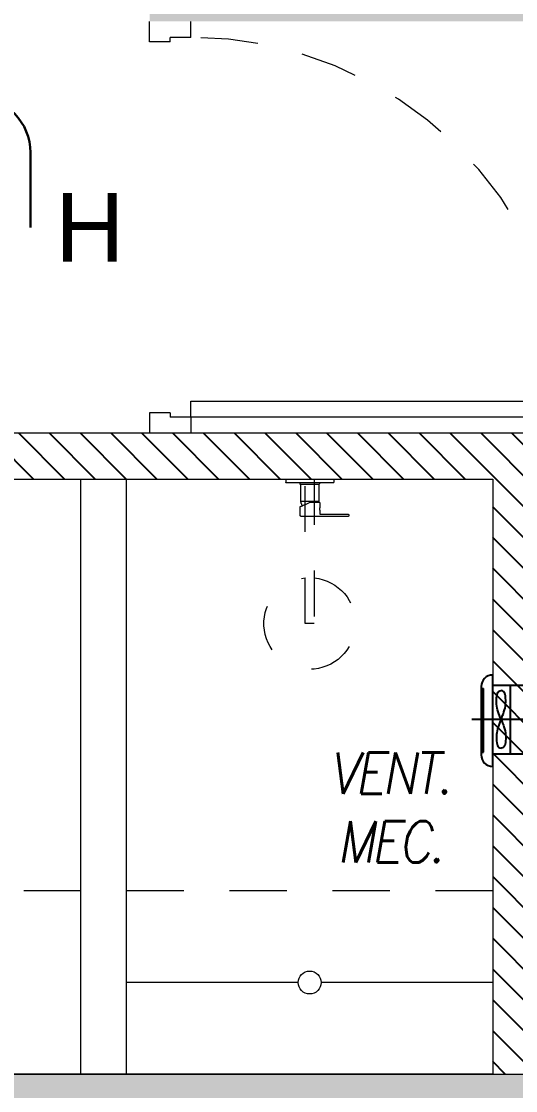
# Model space of a CAD drawing. Header units: millimetres. Extents: x -3 to 53, y -110 to 39.
# Drawn here: x 18.17 to 19.25, y 4.839 to 7.175 of the extents above; entities that cross this region are included whole.
import ezdxf
from ezdxf.enums import TextEntityAlignment as Align

# ---------------------------------------------------------------- set-up
doc = ezdxf.new("R2010")
doc.units = ezdxf.units.MM
doc.set_wipeout_variables(frame=1)
doc.linetypes.add('HIDDEN2', pattern=[0.1875, 0.125, -0.0625])
for name, color, linetype in [('A-EST HATCH', 8, 'Continuous'), ('A-EST PLACAS', 8, 'Continuous'), ('A-LINEAS', 8, 'Continuous'), ('A-MURO BAJO', 8, 'Continuous'), ('A-PROYECCIONES', 8, 'HIDDEN2'), ('A-SANITARIOS', 8, 'Continuous'), ('A-TEXTO-INDICACIONES', 8, 'Continuous'), ('DLP_MOBILIARIO', 8, 'Continuous'), ('L-06_EQ-FIN-CONT', 8, 'Continuous'), ('L3 Equipos y Ductos', 8, 'Continuous'), ('L4 Linea mediana', 8, 'Continuous'), ('L6 Linea fina', 8, 'Continuous')]:
    doc.layers.add(name, color=color, linetype=linetype)
for name, color, linetype, lineweight in [('A-MUROS', 8, 'Continuous', 30), ('MQ.CANALI DYA', 3, 'LINEAPERPEN', 30), ('MQ.DETECTOR HUMO', 5, 'Continuous', 30)]:
    doc.layers.add(name, color=color, linetype=linetype, lineweight=lineweight)
doc.styles.add('ROMANS', font='ROMANS.shx', dxfattribs={"oblique": 10})
doc.styles.get("Standard").update_dxf_attribs({"font": 'arial.ttf'})
doc.linetypes.add('LINEAPERPEN', pattern='A,0.75,-0.2,["I",Standard,S=0.12,R=0.09,X=0,Y=-0.06],-0.25', length=1.2)

# ---------------------------------------------------------------- blocks, each defined once
blk = doc.blocks.new('EST-P2')
at = {"layer": 'A-EST HATCH', "lineweight": 0}
h = blk.add_hatch(color=8, dxfattribs=at)
h.dxf.hatch_style = 1
h.paths.add_polyline_path([(-39.55, -10.99), (-39.55, -4.925), (-38.05, -4.925), (-38.05, -5.675), (-37.9, -5.675), (-37.9, -4.725), (-39.7, -4.725), (-39.7, -5.6), (-41.2, -5.6), (-41.2, -5.1), (-41.35, -5.1), (-41.35, -5.8), (-39.7, -5.8), (-39.7, -10.99)])
h.paths.add_polyline_path([(-18.45, -0.925), (-20.05, -0.925), (-20.05, 2.175), (-18.85, 2.175), (-18.85, 2.325), (-20.2, 2.325), (-20.2, -1.075), (-18.45, -1.075)])
h.paths.add_polyline_path([(-17.65, 2.325), (-17.5, 2.325), (-17.5, -1.075), (-17.65, -1.075)])
h.paths.add_polyline_path([(-12.15, 2.8), (-11.85, 2.8), (-11.85, 2.65), (-12, 2.65), (-12, -0.425), (-12.15, -0.425)])
h.paths.add_polyline_path([(-15.1, 2.175), (-15.1, -0.925), (-16.7, -0.925), (-16.7, -1.075), (-14.95, -1.075), (-14.95, 2.325), (-16.3, 2.325), (-16.3, 2.175)])
h.paths.add_polyline_path([(-5.85, 2.65), (-5.25, 2.65), (-5.25, 2.8), (-6, 2.8), (-6, -0.6), (-4.85, -0.6), (-4.85, -0.45), (-5.85, -0.45)])
h.paths.add_polyline_path([(-4.05, 2.8), (-4.05, -0.6), (-3.9, -0.6), (-3.9, 2.8)])
h.paths.add_polyline_path([(-3.1, -0.45), (-1.5, -0.45), (-1.5, 2.65), (-2.7, 2.65), (-2.7, 2.8), (-1.35, 2.8), (-1.35, -0.6), (-3.1, -0.6)])
h.paths.add_polyline_path([(-5.85, -10.9), (-5.25, -10.9), (-5.25, -11.05), (-6, -11.05), (-6, -7.65), (-4.85, -7.65), (-4.85, -7.8), (-5.85, -7.8)])
h.paths.add_polyline_path([(-4.05, -11.05), (-4.05, -7.65), (-3.9, -7.65), (-3.9, -11.05)])
h.paths.add_polyline_path([(-3.1, -7.8), (-1.5, -7.8), (-1.5, -10.9), (-2.7, -10.9), (-2.7, -11.05), (-1.35, -11.05), (-1.35, -7.65), (-3.1, -7.65)])
h.paths.add_polyline_path([(-8.7, -7.55), (-8.85, -7.55), (-8.85, -10.9), (-9, -10.9), (-9, -11.05), (-8.7, -11.05)])
h.paths.add_polyline_path([(-18.45, -7.325), (-20.05, -7.325), (-20.05, -10.425), (-18.85, -10.425), (-18.85, -10.575), (-20.2, -10.575), (-20.2, -7.175), (-18.45, -7.175)])
h.paths.add_polyline_path([(-17.65, -10.575), (-17.5, -10.575), (-17.5, -7.175), (-17.65, -7.175)])
h.paths.add_polyline_path([(-12.15, -11.05), (-11.85, -11.05), (-11.85, -10.9), (-12, -10.9), (-12, -7.825), (-12.15, -7.825)])
h.paths.add_polyline_path([(-15.1, -10.425), (-15.1, -7.325), (-16.7, -7.325), (-16.7, -7.175), (-14.95, -7.175), (-14.95, -10.575), (-16.3, -10.575), (-16.3, -10.425)])
h.paths.add_polyline_path([(-31.6, -0.925), (-30, -0.925), (-30, 2.175), (-31.2, 2.175), (-31.2, 2.325), (-29.85, 2.325), (-29.85, -1.075), (-31.6, -1.075)])
h.paths.add_polyline_path([(-32.4, 2.325), (-32.55, 2.325), (-32.55, -1.075), (-32.4, -1.075)])
h.paths.add_polyline_path([(-38.2, 2.8), (-38.2, 2.65), (-38.05, 2.65), (-38.05, -0.425), (-37.9, -0.425), (-37.9, 2.8)])
h.paths.add_polyline_path([(-34.95, 2.175), (-34.95, -0.925), (-33.35, -0.925), (-33.35, -1.075), (-35.1, -1.075), (-35.1, 2.325), (-33.75, 2.325), (-33.75, 2.175)])
h.paths.add_polyline_path([(-39.7, -2.45), (-41.35, -2.45), (-41.35, -3.15), (-41.2, -3.15), (-41.2, -2.65), (-39.7, -2.65), (-39.7, -3.525), (-37.9, -3.525), (-37.9, -2.575), (-38.05, -2.575), (-38.05, -3.325), (-39.55, -3.325), (-39.55, 2.74), (-39.7, 2.74)])
h.paths.add_polyline_path([(-44.2, 2.65), (-44.8, 2.65), (-44.8, 2.8), (-44.05, 2.8), (-44.05, -0.6), (-45.2, -0.6), (-45.2, -0.45), (-44.2, -0.45)])
h.paths.add_polyline_path([(-46, 2.8), (-46, -0.6), (-46.15, -0.6), (-46.15, 2.8)])
h.paths.add_polyline_path([(-46.95, -0.45), (-48.55, -0.45), (-48.55, 2.65), (-47.35, 2.65), (-47.35, 2.8), (-48.7, 2.8), (-48.7, -0.6), (-46.95, -0.6)])
h.paths.add_polyline_path([(-46, -11.05), (-46, -7.65), (-46.15, -7.65), (-46.15, -11.05)])
h.paths.add_polyline_path([(-46.95, -7.8), (-48.55, -7.8), (-48.55, -10.9), (-47.35, -10.9), (-47.35, -11.05), (-48.7, -11.05), (-48.7, -7.65), (-46.95, -7.65)])
h.paths.add_polyline_path([(-41.35, -7.55), (-41.2, -7.55), (-41.2, -10.9), (-41.05, -10.9), (-41.05, -11.05), (-41.35, -11.05)])
h.paths.add_polyline_path([(-31.6, -7.325), (-30, -7.325), (-30, -10.425), (-31.2, -10.425), (-31.2, -10.575), (-29.85, -10.575), (-29.85, -7.175), (-31.6, -7.175)])
h.paths.add_polyline_path([(-32.4, -10.575), (-32.55, -10.575), (-32.55, -7.175), (-32.4, -7.175)])
h.paths.add_polyline_path([(-37.9, -11.05), (-38.2, -11.05), (-38.2, -10.9), (-38.05, -10.9), (-38.05, -7.825), (-37.9, -7.825)])
h.paths.add_polyline_path([(-34.95, -10.425), (-34.95, -7.325), (-33.35, -7.325), (-33.35, -7.175), (-35.1, -7.175), (-35.1, -10.575), (-33.75, -10.575), (-33.75, -10.425)])
h.paths.add_polyline_path([(-10.35, -4.725), (-12.15, -4.725), (-12.15, -5.675), (-12, -5.675), (-12, -4.925), (-10.5, -4.925), (-10.5, -10.99), (-10.35, -10.99), (-10.35, -5.8), (-8.7, -5.8), (-8.7, -5.1), (-8.85, -5.1), (-8.85, -5.6), (-10.35, -5.6)])
h.paths.add_polyline_path([(-44.05, -11.05), (-44.05, -7.65), (-45.2, -7.65), (-45.2, -7.8), (-44.2, -7.8), (-44.2, -10.9), (-44.8, -10.9), (-44.8, -11.05)])
h.paths.add_polyline_path([(-46.9532, -2.7), (-47.1, -2.7), (-47.1, -1.5), (-44.95, -1.5), (-44.95, -1.65), (-45.4, -1.65), (-45.4, -3.25), (-45.6, -3.25), (-45.6, -1.65), (-46.95, -1.65), (-46.95, -2.7)], flags=17)
h.paths.add_polyline_path([(-46.9532, -5.55), (-47.1, -5.55), (-47.1, -6.75), (-44.95, -6.75), (-44.95, -6.6), (-45.4, -6.6), (-45.4, -5), (-45.6, -5), (-45.6, -6.6), (-46.95, -6.6), (-46.95, -5.55)], flags=17)
h.paths.add_polyline_path([(-41.1999, -4.05), (-44.05, -4.05), (-44.05, -1.5), (-44.2, -1.5), (-44.2, -4.05), (-46.95, -4.05), (-46.95, -3.45), (-47.1, -3.45), (-47.1, -4.05), (-49.85, -4.05), (-49.85, 0), (-50.05, 0), (-50.05, -8.25), (-49.85, -8.25), (-49.85, -4.2), (-47.1, -4.2), (-47.1, -4.8), (-46.95, -4.8), (-46.95, -4.2), (-44.2, -4.2), (-44.2, -6.75), (-44.05, -6.75), (-44.05, -4.2), (-41.1999, -4.2)])
h.paths.add_polyline_path([(-41.35, 2.8), (-41.35, -0.7), (-41.2, -0.7), (-41.2, 2.65), (-41.05, 2.65), (-41.05, 2.8)])
h.paths.add_polyline_path([(-10.35, 2.74), (-10.35, -2.45), (-8.7, -2.45), (-8.7, -3.15), (-8.85, -3.15), (-8.85, -2.65), (-10.35, -2.65), (-10.35, -3.525), (-12.15, -3.525), (-12.15, -2.575), (-12, -2.575), (-12, -3.325), (-10.5, -3.325), (-10.5, 2.74)])
h.paths.add_polyline_path([(-2.95, -4.05), (-0.2, -4.05), (-0.2, 0), (0, 0), (0, -8.25), (-0.2, -8.25), (-0.2, -4.2), (-2.95, -4.2), (-2.95, -4.8), (-3.1, -4.8), (-3.1, -4.2), (-5.85, -4.2), (-5.85, -6.75), (-6, -6.75), (-6, -4.2), (-8.8501, -4.2), (-8.8501, -4.05), (-6, -4.05), (-6, -1.5), (-5.85, -1.5), (-5.85, -4.05), (-3.1, -4.05), (-3.1, -3.45), (-2.95, -3.45)])
h.paths.add_polyline_path([(-8.7, 2.8), (-9, 2.8), (-9, 2.65), (-8.85, 2.65), (-8.85, -0.7), (-8.7, -0.7)])
h.paths.add_polyline_path([(-3.0968, -2.7), (-2.95, -2.7), (-2.95, -1.5), (-5.1, -1.5), (-5.1, -1.65), (-4.65, -1.65), (-4.65, -3.25), (-4.45, -3.25), (-4.45, -1.65), (-3.1, -1.65), (-3.1, -2.7)], flags=17)
h.paths.add_polyline_path([(-3.0968, -5.55), (-2.95, -5.55), (-2.95, -6.75), (-5.1, -6.75), (-5.1, -6.6), (-4.65, -6.6), (-4.65, -5), (-4.45, -5), (-4.45, -6.6), (-3.1, -6.6), (-3.1, -5.55)], flags=17)
h.paths.add_polyline_path([(-23.35, -3.525), (-23.2, -3.525), (-23.2, 0.475), (-23.35, 0.475)])
h.paths.add_polyline_path([(-27.6, -3.525), (-37, -3.525), (-37, -3.375), (-33.45, -3.375), (-33.45, -1.975), (-33.25, -1.975), (-33.25, -3.375), (-30.35, -3.375), (-30.35, -1.975), (-30.2, -1.975), (-30.2, -3.375), (-27.8, -3.375), (-27.8, -2.125), (-29.45, -2.125), (-29.45, -1.975), (-27.175, -1.975), (-27.175, -2.125), (-27.6, -2.125)])
h.paths.add_polyline_path([(-27.15, -3.525), (-25.05, -3.525), (-25.05, -3.375), (-27, -3.375), (-27, 0.325), (-25.05, 0.325), (-25.05, 0.475), (-27, 0.475), (-27, 2.325), (-27.85, 2.325), (-27.85, 2.175), (-27.15, 2.175)])
h.paths.add_polyline_path([(-22.45, -2.125), (-22.45, -3.525), (-13.05, -3.525), (-13.05, -3.375), (-16.6, -3.375), (-16.6, -1.975), (-16.8, -1.975), (-16.8, -3.375), (-19.7, -3.375), (-19.7, -1.975), (-19.85, -1.975), (-19.85, -3.375), (-22.25, -3.375), (-22.25, -2.125), (-20.6, -2.125), (-20.6, -1.975), (-22.825, -1.975), (-22.825, -2.125)])
h.paths.add_polyline_path([(-22.85, 2.175), (-22.2, 2.175), (-22.2, 2.325), (-23.05, 2.325), (-23.05, -3.525), (-22.85, -3.525)])
h.paths.add_polyline_path([(-23.05, -6.3), (-23.05, -10.575), (-22.2, -10.575), (-22.2, -10.425), (-22.85, -10.425), (-22.85, -6.3)])
h.paths.add_polyline_path([(-21.05, -6.275), (-21.05, -6.125), (-22.85, -6.125), (-22.85, -4.875), (-20.3, -4.875), (-20.3, -6.275), (-20.15, -6.275), (-20.15, -4.875), (-16.8, -4.875), (-16.8, -6.275), (-16.6, -6.275), (-16.6, -4.875), (-13.05, -4.875), (-13.05, -4.725), (-23.05, -4.725), (-23.05, -6.275)])
h.paths.add_polyline_path([(-27, -6.3), (-27, -10.025), (-23.35, -10.025), (-23.35, -7.375), (-25.7, -7.375), (-25.7, -6.825), (-26, -6.825), (-26, -6.675), (-25.55, -6.675), (-25.55, -7.225), (-23.35, -7.225), (-23.35, -4.875), (-26, -4.875), (-26, -4.725), (-23.2, -4.725), (-23.2, -10.175), (-27, -10.175), (-27, -10.575), (-27.85, -10.575), (-27.85, -10.425), (-27.15, -10.425), (-27.15, -6.3)])
h.paths.add_polyline_path([(-29, -6.275), (-29, -6.125), (-27.2, -6.125), (-27.2, -4.875), (-29.75, -4.875), (-29.75, -6.275), (-29.9, -6.275), (-29.9, -4.875), (-33.25, -4.875), (-33.25, -6.275), (-33.45, -6.275), (-33.45, -4.875), (-37, -4.875), (-37, -4.725), (-27, -4.725), (-27, -6.275)])
at = {"layer": 'A-EST PLACAS', "color": 8, "lineweight": 0}
blk.add_lwpolyline([(-27.6, -3.525), (-37, -3.525), (-37, -3.375), (-33.45, -3.375), (-33.45, -1.975), (-33.25, -1.975), (-33.25, -3.375), (-30.35, -3.375), (-30.35, -1.975), (-30.2, -1.975), (-30.2, -3.375), (-27.8, -3.375), (-27.8, -2.125), (-29.45, -2.125), (-29.45, -1.975), (-27.175, -1.975), (-27.175, -2.125), (-27.6, -2.125)], close=True, dxfattribs=at)
blk = doc.blocks.new('ducha marsano')
at = {"color": 8, "linetype": 'HIDDEN2', "lineweight": 0, "ltscale": 0.5, "extrusion": (-4.9425e-10, -7.91123e-10, -1)}
for p, q in [((-0.01, 0), (0.01, 0)), ((0.01, 0), (0.01, -0.3155)), ((-0.01, -0.3155), (-0.01, 0)), ((-0.0205, -0.08), (-0.0205, -0.0601)), ((-0.0155, -0.058), (-0.0157, -0.058)), ((0.0225, -0.0515), (-0.0001, -0.0515)), ((0.0225, -0.0515), (0.0225, -0.0627)), ((0.0225, -0.0682), (0.0225, -0.077)), ((0.021, -0.0815), (-0.019, -0.0815)), ((0.025, -0.0815), (0.021, -0.0815)), ((0.0225, -0.077), (0.025, -0.077)), ((0.025, -0.077), (0.0771, -0.077)), ((0.0771, -0.0815), (0.025, -0.0815)), ((0.0771, -0.077), (0.0816, -0.077)), ((0.0816, -0.0815), (0.0771, -0.0815)), ((0.0816, -0.077), (0.082, -0.077)), ((0.082, -0.0815), (0.0816, -0.0815)), ((0.082, -0.077), (0.084, -0.077)), ((0.084, -0.0815), (0.082, -0.0815)), ((0.0855, -0.0785), (0.0855, -0.08)), ((0.01, -0.3155), (-0.01, -0.3155))]:
    blk.add_line(p, q, dxfattribs=at)
for centre, radius, start, end in [((-0.0004, -0.0462), 0.02, 323.9581, 354.9298), ((0.0004, -0.0462), 0.02, 185.0702, 195.2705), ((0.019, -0.08), 0.0015, 270, 360), ((-0.084, -0.0785), 0.0015, 90, 180), ((-0.084, -0.08), 0.0015, 180, 270), ((0, -0.3155), 0.1, 95.7392, 84.2608)]:
    blk.add_arc(centre, radius, start, end, dxfattribs=at)
at = {"color": 8, "linetype": 'HIDDEN2', "lineweight": 0, "ltscale": 0.5, "extrusion": (-4.94252e-10, -7.91124e-10, -1)}
blk.add_ellipse((0, -0.0515), major_axis=(-0.0225, -0.0095), ratio=0.001448, start_param=0.425436, end_param=1.567366, dxfattribs=at)
at = {"color": 8, "linetype": 'HIDDEN2', "lineweight": 0, "ltscale": 0.5}
for points, degree in [([(-0.0305, 0), (0, 0), (0.0305, 0)], 2), ([(0.0305, 0), (0.0415, 0), (0.0525, 0)], 2), ([(0.0525, 0), (0.0525, -0.0038), (0.0525, -0.0075)], 2), ([(-0.0525, 0), (-0.0525, -0.0038), (-0.0525, -0.0075)], 2), ([(-0.0525, 0), (-0.0415, 0), (-0.0305, 0)], 2), ([(-0.0525, -0.0075), (-0.0525, -0.0075), (-0.0525, -0.0075)], 2), ([(0.0305, -0.008), (0, -0.008), (-0.0305, -0.008)], 2), ([(-0.0215, -0.008), (-0.0215, -0.0093), (-0.0215, -0.0105)], 2), ([(-0.021, -0.011), (-0.007, -0.011), (0.007, -0.011), (0.021, -0.011)], 3), ([(-0.02, -0.011), (-0.02, -0.0294), (-0.02, -0.0477)], 2), ([(0.02, -0.011), (0.02, -0.0294), (0.02, -0.0477)], 2), ([(0.0215, -0.008), (0.0215, -0.0093), (0.0215, -0.0105)], 2), ([(-0.0197, -0.048), (0, -0.048), (0.0197, -0.048)], 2)]:
    blk.add_open_spline(points, degree=degree, dxfattribs=at)
for points, weights in [([(-0.0525, -0.0075), (-0.0525, -0.0075), (-0.0525, -0.0075)], [1, 0.990847086912, 0.982266230892]), ([(-0.052, -0.008), (-0.0525, -0.008), (-0.0525, -0.0075)], [1, 0.707106781193, 1]), ([(-0.0215, -0.0105), (-0.0215, -0.011), (-0.021, -0.011)], [1, 0.70710678154, 1]), ([(0.0211, -0.011), (0.0211, -0.011), (0.021, -0.011)], [1, 0.992411795776, 1]), ([(0.052, -0.008), (0.0521, -0.008), (0.0521, -0.008)], [1, 0.992411795771, 1]), ([(-0.02, -0.0477), (-0.02, -0.048), (-0.0197, -0.048)], [1, 0.707106780138, 1]), ([(0.02, -0.0477), (0.02, -0.048), (0.0197, -0.048)], [1, 0.707106779703, 1])]:
    blk.add_rational_spline(points, weights, degree=2, dxfattribs=at)
for points, knots in [([(-0.0305, -0.008), (-0.0332, -0.008), (-0.0374, -0.008), (-0.0424, -0.008), (-0.0458, -0.008), (-0.0486, -0.008), (-0.0512, -0.008), (-0.052, -0.008), (-0.052, -0.008)], [0, 0, 0, 0, 8.104572, 12.495263, 16.885954, 21.276645, 25.667336, 33.771908, 33.771908, 33.771908, 33.771908]), ([(0.052, -0.008), (0.052, -0.008), (0.0512, -0.008), (0.0486, -0.008), (0.0458, -0.008), (0.0424, -0.008), (0.0374, -0.008), (0.0332, -0.008), (0.0305, -0.008)], [0, 0, 0, 0, 8.104572, 12.495263, 16.885954, 21.276645, 25.667336, 33.771908, 33.771908, 33.771908, 33.771908]), ([(0.0225, -0.0682), (0.0225, -0.0682), (0.0225, -0.0682), (0.0225, -0.0679), (0.0224, -0.0677), (0.0224, -0.0672), (0.0224, -0.0669), (0.0223, -0.0662), (0.0223, -0.0658), (0.0223, -0.0652), (0.0223, -0.0648), (0.0224, -0.0641), (0.0224, -0.0638), (0.0224, -0.0633), (0.0225, -0.0631), (0.0225, -0.0628), (0.0225, -0.0627), (0.0225, -0.0627)], [0.4148436, 0.4148436, 0.4148436, 0.4148436, 0.5185541, 0.5185541, 0.6222645, 0.6222645, 0.7259759, 0.7259759, 0.8296873, 0.8296873, 0.9333987, 0.9333987, 1.03711, 1.03711, 1.1408205, 1.1408205, 1.2445309, 1.2445309, 1.2445309, 1.2445309])]:
    blk.add_open_spline(points, degree=3, knots=knots, dxfattribs=at)
for points, weights, degree, knots in [([(0.0211, -0.011), (0.0211, -0.011), (0.0211, -0.011), (0.0211, -0.011), (0.0214, -0.0109), (0.0215, -0.0107), (0.0215, -0.0105)], [0.918641037743, 0.918640949346, 0.918640860949, 0.918640772552, 0.789223156395, 0.789223156395, 0.918640772552], 3, [0.1238988, 0.1238988, 0.1238988, 0.1238988, 0.1238993, 0.1238993, 0.1238993, 0.78603, 0.78603, 0.78603, 0.78603]), ([(0.0521, -0.008), (0.0521, -0.008), (0.0521, -0.008), (0.0525, -0.0079), (0.0525, -0.0075)], [0.918641037749, 0.918640905153, 0.918640772558, 0.724517853988, 0.918640772558], 2, [0.1238988, 0.1238988, 0.1238988, 0.1238993, 0.1238993, 0.7860311, 0.7860311, 0.7860311])]:
    blk.add_rational_spline(points, weights, degree=degree, knots=knots, dxfattribs=at)
blk = doc.blocks.new('*U143')
at = {"color": 8, "lineweight": 0}
for p, q in [((0.01, 0.855), (0.01, 0.9)), ((0.1, 0.865), (0.1, 0.9)), ((0.1, 0.865), (0.055, 0.865)), ((0.055, 0.855), (0.055, 0.865)), ((0.055, 0.855), (0.01, 0.855)), ((0.055, 0.045), (0.01, 0.045)), ((0.01, 0.045), (0.01, 0)), ((0.055, 0.045), (0.055, 0.035)), ((0.1, 0.035), (0.055, 0.035)), ((0.1, 0.035), (0.1, 0))]:
    blk.add_line(p, q, dxfattribs=at)
blk.add_lwpolyline([(0.93, 0.07), (0.93, 0.035), (0.1, 0.035), (0.1, 0.07)], close=True, dxfattribs=at)
at = {"color": 8, "linetype": 'HIDDEN2', "lineweight": 0}
blk.add_arc((0.0995, 0.0339), 0.8311, 2.2301, 89.9672, dxfattribs=at)
blk = doc.blocks.new('DPTO 75.2')
at = {"layer": 'A-LINEAS', "color": 8, "lineweight": 0}
for p, q in [((6.625, 0.35, 0), (6.25, 0.35, 0)), ((7.05, 0.35, 0), (6.675, 0.35, 0))]:
    blk.add_line(p, q, dxfattribs=at)
blk.add_circle((6.65, 0.35, 0), 0.025, dxfattribs=at)
at = {"layer": 'A-MURO BAJO', "color": 8, "lineweight": 0}
for p, q in [((6.15, 0.15, 0), (6.15, 1.45, 0)), ((6.25, 0.15, 0), (6.25, 1.45, 0))]:
    blk.add_line(p, q, dxfattribs=at)
at = {"layer": 'A-MUROS', "color": 8, "lineweight": 0}
for p, q in [((7.15, 1.55, 0), (5.4, 1.55, 0)), ((5.4, 1.45, 0), (7.05, 1.45, 0)), ((7.05, 1.45, 0), (7.05, 0.15, 0)), ((7.05, 0.15, 0), (4.65, 0.15, 0))]:
    blk.add_line(p, q, dxfattribs=at)
at = {"layer": 'A-PROYECCIONES', "color": 8, "lineweight": 0}
blk.add_line((7.05, 0.55, 0), (4.65, 0.55, 0), dxfattribs=at)
at = {"layer": 'A-SANITARIOS', "color": 8, "lineweight": 0, "extrusion": (-4.9425e-10, -7.91123e-10, -1), "xscale": -0.9999999999999926, "rotation": 359.9999992996426}
blk.add_blockref('ducha marsano', (-6.65, 1.45, 0), dxfattribs=at)
at = {"layer": 'DLP_MOBILIARIO', "color": 8, "lineweight": 0}
blk.add_blockref('*U143', (6.29, 1.55, 0), dxfattribs=at)
blk = doc.blocks.new('TEXTO NOTAS PT')
at = {"layer": 'A-TEXTO-INDICACIONES', "insert": (17.625, -5.5926), "char_height": 0.09, "width": 0.4157, "attachment_point": 5, "style": 'ROMANS'}
blk.add_mtext('\\pxsm1,qc,t16;{\\W0.9;\\T0.9;VENT. MEC.}', dxfattribs=at)
blk = doc.blocks.new('FUTURE 150')
at = {"layer": 'L3 Equipos y Ductos'}
for p, q in [((-0.104, -0.026), (-0.104, 0.174)), ((-0.1294, 0.1486), (-0.1294, -0.0006)), ((-0.104, 0.152), (0, 0.152)), ((0, 0.152), (0, 0.002)), ((-0.104, 0.002), (0, 0.002))]:
    blk.add_line(p, q, dxfattribs=at)
for centre, start, end in [((-0.104, 0.1486), 90, 180), ((-0.104, -0.0006), 180, 270)]:
    blk.add_arc(centre, 0.0254, start, end, dxfattribs=at)
at = {"layer": 'L4 Linea mediana'}
for p, q in [((-0.1294, 0.1448), (-0.1239, 0.1448)), ((-0.1239, 0.0052), (-0.1239, 0.1448)), ((-0.066, 0.152), (-0.066, 0.002)), ((-0.1294, 0.0052), (-0.1239, 0.0052))]:
    blk.add_line(p, q, dxfattribs=at)
at = {"layer": 'L6 Linea fina'}
for p, q in [((0.0199, 0.077), (-0.1499, 0.077)), ((-0.0231, 0.0872), (0.0199, 0.077)), ((-0.0231, 0.0668), (0.0199, 0.077))]:
    blk.add_line(p, q, dxfattribs=at)
for points in [[(-0.0857, 0.077), (-0.0921, 0.0934), (-0.0951, 0.1284), (-0.0911, 0.1379), (-0.0857, 0.1402)], [(-0.0857, 0.077), (-0.0794, 0.0934), (-0.0764, 0.1284), (-0.0804, 0.1379), (-0.0857, 0.1402)], [(-0.0857, 0.077), (-0.0921, 0.0606), (-0.0951, 0.0256), (-0.0911, 0.0161), (-0.0857, 0.0138)], [(-0.0857, 0.077), (-0.0794, 0.0606), (-0.0764, 0.0256), (-0.0804, 0.0161), (-0.0857, 0.0138)]]:
    blk.add_spline(points, degree=3, dxfattribs=at)
blk = doc.blocks.new('Trampa de humo')
at = {"layer": 'L3 Equipos y Ductos'}
blk.add_lwpolyline([(0.155, 0.15), (0.013, 0.15), (0.013, 0), (0.155, 0)], dxfattribs=at)
for radius in [0.075, 0.06]:
    blk.add_circle((0.155, 0.075), radius, dxfattribs=at)
blk = doc.blocks.new('FUTURE150 con trampa')
blk.add_blockref('Trampa de humo', (0.0927, 0.0279))
at = {"layer": 'L-06_EQ-FIN-CONT'}
blk.add_blockref('FUTURE 150', (0.1057, 0.0259), dxfattribs=at)
blk = doc.blocks.new('arq.')
h = blk.add_hatch()
h.set_pattern_fill('ANSI31', color=8, scale=0.015, angle=90)
h.set_pattern_definition([(135, (101.212695, 1.89359), (-0.03367596, -0.03367596), [])])
h.paths.add_polyline_path([(106.0127, 5.9436), (105.9127, 5.9436), (105.9127, 5.1435), (105.8627, 5.1435), (105.8627, 5.0435), (106.0127, 5.0435)])
h.paths.add_polyline_path([(105.6627, 5.1435), (105.5627, 5.1435), (105.5627, 5.9436), (105.4627, 5.9436), (105.4627, 5.0435), (105.6627, 5.0435)])
h.paths.add_polyline_path([(105.6627, 6.9936), (105.4627, 6.9936), (105.4627, 6.0936), (105.5627, 6.0936), (105.5627, 6.8936), (105.6627, 6.8936)])
h.paths.add_polyline_path([(106.0127, 6.9936), (105.8627, 6.9936), (105.8627, 6.8936), (105.9127, 6.8936), (105.9127, 6.0936), (106.0127, 6.0936)])
h.paths.add_polyline_path([(146.5627, 6.8936), (146.6127, 6.8936), (146.6127, 6.9936), (146.4627, 6.9936), (146.4627, 6.0935), (146.5627, 6.0935)])
h.paths.add_polyline_path([(146.5627, 5.9436), (146.4627, 5.9436), (146.4627, 5.0435), (146.6127, 5.0435), (146.6127, 5.1435), (146.5627, 5.1435)])
h.paths.add_polyline_path([(147.0127, 5.9436), (146.9127, 5.9436), (146.9127, 5.1435), (146.8127, 5.1435), (146.8127, 5.0435), (147.0127, 5.0435)])
h.paths.add_polyline_path([(147.0127, 6.9936), (146.8127, 6.9936), (146.8127, 6.8936), (146.9127, 6.8936), (146.9127, 6.0935), (147.0127, 6.0935)])
h.paths.add_polyline_path([(132.0627, 8.0686), (133.7127, 8.0686), (133.7127, 8.1686), (131.9627, 8.1686), (131.9627, 8.1486), (131.9627, 7.7186), (131.5627, 7.7186), (131.5627, 7.6186), (131.9627, 7.6186), (131.9627, 6.7686), (132.0627, 6.7686)])
h.paths.add_polyline_path([(132.0627, 5.2686), (131.9627, 5.2686), (131.9627, 4.4186), (131.1127, 4.4186), (131.1127, 4.3186), (131.9627, 4.3186), (131.9627, 3.8686), (133.7127, 3.8686), (133.7127, 3.9686), (132.0627, 3.9686)])
h.paths.add_polyline_path([(120.5127, 4.3186), (121.3627, 4.3186), (121.3627, 4.4186), (120.5127, 4.4186), (120.5127, 5.2686), (120.4127, 5.2686), (120.4127, 3.9686), (118.7627, 3.9686), (118.7627, 3.8686), (120.5127, 3.8686), (120.5127, 3.8886)])
h.paths.add_polyline_path([(120.5127, 8.1686), (118.7627, 8.1686), (118.7627, 8.0686), (120.4127, 8.0686), (120.4127, 6.7686), (120.5127, 6.7686), (120.5127, 7.6186), (120.9127, 7.6186), (120.9127, 7.7186), (120.5127, 7.7186)])
at = {"color": 8}
blk.add_blockref('EST-P2', (151.2627, 10.1436, 0), dxfattribs=at)
blk.add_blockref('DPTO 75.2', (113.3627, 6.6186, 0), dxfattribs=at)
at = {"layer": 'A-TEXTO-INDICACIONES', "color": 8}
blk.add_blockref('TEXTO NOTAS PT', (102.5627, 12.9436), dxfattribs=at)
at = {"layer": 'L6 Linea fina'}
blk.add_blockref('FUTURE150 con trampa', (120.411, 7.4406, 0), dxfattribs=at)
blk = doc.blocks.new('DETECTOR DE HUMO 1 EN 75')
blk.add_wipeout([(0.13, 0.13), (0.13, 0.1316), (0.13, 0.1333), (0.1299, 0.1349), (0.1298, 0.1365), (0.1297, 0.1382), (0.1296, 0.1398), (0.1295, 0.1414), (0.1293, 0.143), (0.1292, 0.1447), (0.129, 0.1463), (0.1288, 0.1479), (0.1285, 0.1495), (0.1283, 0.1511), (0.128, 0.1528), (0.1277, 0.1544), (0.1274, 0.156), (0.127, 0.1576), (0.1267, 0.1592), (0.1263, 0.1607), (0.1259, 0.1623), (0.1255, 0.1639), (0.1251, 0.1655), (0.1246, 0.1671), (0.1241, 0.1686), (0.1236, 0.1702), (0.1231, 0.1717), (0.1226, 0.1733), (0.122, 0.1748), (0.1215, 0.1763), (0.1209, 0.1779), (0.1203, 0.1794), (0.1196, 0.1809), (0.119, 0.1824), (0.1183, 0.1839), (0.1176, 0.1854), (0.1169, 0.1868), (0.1162, 0.1883), (0.1155, 0.1897), (0.1147, 0.1912), (0.1139, 0.1926), (0.1131, 0.1941), (0.1123, 0.1955), (0.1115, 0.1969), (0.1106, 0.1983), (0.1098, 0.1997), (0.1089, 0.201), (0.108, 0.2024), (0.1071, 0.2037), (0.1061, 0.2051), (0.1052, 0.2064), (0.1042, 0.2077), (0.1032, 0.209), (0.1022, 0.2103), (0.1012, 0.2116), (0.1002, 0.2129), (0.0991, 0.2141), (0.0981, 0.2154), (0.097, 0.2166), (0.0959, 0.2178), (0.0948, 0.219), (0.0936, 0.2202), (0.0925, 0.2213), (0.0913, 0.2225), (0.0902, 0.2236), (0.089, 0.2248), (0.0878, 0.2259), (0.0866, 0.227), (0.0854, 0.2281), (0.0841, 0.2291), (0.0829, 0.2302), (0.0816, 0.2312), (0.0803, 0.2322), (0.079, 0.2332), (0.0777, 0.2342), (0.0764, 0.2352), (0.0751, 0.2361), (0.0737, 0.2371), (0.0724, 0.238), (0.071, 0.2389), (0.0697, 0.2398), (0.0683, 0.2406), (0.0669, 0.2415), (0.0655, 0.2423), (0.0641, 0.2431), (0.0626, 0.2439), (0.0612, 0.2447), (0.0597, 0.2455), (0.0583, 0.2462), (0.0568, 0.2469), (0.0554, 0.2476), (0.0539, 0.2483), (0.0524, 0.249), (0.0509, 0.2496), (0.0494, 0.2503), (0.0479, 0.2509), (0.0463, 0.2515), (0.0448, 0.252), (0.0433, 0.2526), (0.0417, 0.2531), (0.0402, 0.2536), (0.0386, 0.2541), (0.0371, 0.2546), (0.0355, 0.2551), (0.0339, 0.2555), (0.0323, 0.2559), (0.0307, 0.2563), (0.0292, 0.2567), (0.0276, 0.257), (0.026, 0.2574), (0.0244, 0.2577), (0.0228, 0.258), (0.0211, 0.2583), (0.0195, 0.2585), (0.0179, 0.2588), (0.0163, 0.259), (0.0147, 0.2592), (0.013, 0.2593), (0.0114, 0.2595), (0.0098, 0.2596), (0.0082, 0.2597), (0.0065, 0.2598), (0.0049, 0.2599), (0.0033, 0.26), (0.0016, 0.26), (0, 0.26), (-0.0016, 0.26), (-0.0033, 0.26), (-0.0049, 0.2599), (-0.0065, 0.2598), (-0.0082, 0.2597), (-0.0098, 0.2596), (-0.0114, 0.2595), (-0.013, 0.2593), (-0.0147, 0.2592), (-0.0163, 0.259), (-0.0179, 0.2588), (-0.0195, 0.2585), (-0.0211, 0.2583), (-0.0228, 0.258), (-0.0244, 0.2577), (-0.026, 0.2574), (-0.0276, 0.257), (-0.0292, 0.2567), (-0.0307, 0.2563), (-0.0323, 0.2559), (-0.0339, 0.2555), (-0.0355, 0.2551), (-0.0371, 0.2546), (-0.0386, 0.2541), (-0.0402, 0.2536), (-0.0417, 0.2531), (-0.0433, 0.2526), (-0.0448, 0.252), (-0.0463, 0.2515), (-0.0479, 0.2509), (-0.0494, 0.2503), (-0.0509, 0.2496), (-0.0524, 0.249), (-0.0539, 0.2483), (-0.0554, 0.2476), (-0.0568, 0.2469), (-0.0583, 0.2462), (-0.0597, 0.2455), (-0.0612, 0.2447), (-0.0626, 0.2439), (-0.0641, 0.2431), (-0.0655, 0.2423), (-0.0669, 0.2415), (-0.0683, 0.2406), (-0.0697, 0.2398), (-0.071, 0.2389), (-0.0724, 0.238), (-0.0737, 0.2371), (-0.0751, 0.2361), (-0.0764, 0.2352), (-0.0777, 0.2342), (-0.079, 0.2332), (-0.0803, 0.2322), (-0.0816, 0.2312), (-0.0829, 0.2302), (-0.0841, 0.2291), (-0.0854, 0.2281), (-0.0866, 0.227), (-0.0878, 0.2259), (-0.089, 0.2248), (-0.0902, 0.2236), (-0.0913, 0.2225), (-0.0925, 0.2213), (-0.0936, 0.2202), (-0.0948, 0.219), (-0.0959, 0.2178), (-0.097, 0.2166), (-0.0981, 0.2154), (-0.0991, 0.2141), (-0.1002, 0.2129), (-0.1012, 0.2116), (-0.1022, 0.2103), (-0.1032, 0.209), (-0.1042, 0.2077), (-0.1052, 0.2064), (-0.1061, 0.2051), (-0.1071, 0.2037), (-0.108, 0.2024), (-0.1089, 0.201), (-0.1098, 0.1997), (-0.1106, 0.1983), (-0.1115, 0.1969), (-0.1123, 0.1955), (-0.1131, 0.1941), (-0.1139, 0.1926), (-0.1147, 0.1912), (-0.1155, 0.1897), (-0.1162, 0.1883), (-0.1169, 0.1868), (-0.1176, 0.1854), (-0.1183, 0.1839), (-0.119, 0.1824), (-0.1196, 0.1809), (-0.1203, 0.1794), (-0.1209, 0.1779), (-0.1215, 0.1763), (-0.122, 0.1748), (-0.1226, 0.1733), (-0.1231, 0.1717), (-0.1236, 0.1702), (-0.1241, 0.1686), (-0.1246, 0.1671), (-0.1251, 0.1655), (-0.1255, 0.1639), (-0.1259, 0.1623), (-0.1263, 0.1607), (-0.1267, 0.1592), (-0.127, 0.1576), (-0.1274, 0.156), (-0.1277, 0.1544), (-0.128, 0.1528), (-0.1283, 0.1511), (-0.1285, 0.1495), (-0.1288, 0.1479), (-0.129, 0.1463), (-0.1292, 0.1447), (-0.1293, 0.143), (-0.1295, 0.1414), (-0.1296, 0.1398), (-0.1297, 0.1382), (-0.1298, 0.1365), (-0.1299, 0.1349), (-0.13, 0.1333), (-0.13, 0.1316), (-0.13, 0.13), (-0.13, 0.1284), (-0.13, 0.1267), (-0.1299, 0.1251), (-0.1298, 0.1235), (-0.1297, 0.1218), (-0.1296, 0.1202), (-0.1295, 0.1186), (-0.1293, 0.117), (-0.1292, 0.1153), (-0.129, 0.1137), (-0.1288, 0.1121), (-0.1285, 0.1105), (-0.1283, 0.1089), (-0.128, 0.1072), (-0.1277, 0.1056), (-0.1274, 0.104), (-0.127, 0.1024), (-0.1267, 0.1008), (-0.1263, 0.0993), (-0.1259, 0.0977), (-0.1255, 0.0961), (-0.1251, 0.0945), (-0.1246, 0.0929), (-0.1241, 0.0914), (-0.1236, 0.0898), (-0.1231, 0.0883), (-0.1226, 0.0867), (-0.122, 0.0852), (-0.1215, 0.0837), (-0.1209, 0.0821), (-0.1203, 0.0806), (-0.1196, 0.0791), (-0.119, 0.0776), (-0.1183, 0.0761), (-0.1176, 0.0746), (-0.1169, 0.0732), (-0.1162, 0.0717), (-0.1155, 0.0703), (-0.1147, 0.0688), (-0.1139, 0.0674), (-0.1131, 0.0659), (-0.1123, 0.0645), (-0.1115, 0.0631), (-0.1106, 0.0617), (-0.1098, 0.0603), (-0.1089, 0.059), (-0.108, 0.0576), (-0.1071, 0.0563), (-0.1061, 0.0549), (-0.1052, 0.0536), (-0.1042, 0.0523), (-0.1032, 0.051), (-0.1022, 0.0497), (-0.1012, 0.0484), (-0.1002, 0.0471), (-0.0991, 0.0459), (-0.0981, 0.0446), (-0.097, 0.0434), (-0.0959, 0.0422), (-0.0948, 0.041), (-0.0936, 0.0398), (-0.0925, 0.0387), (-0.0913, 0.0375), (-0.0902, 0.0364), (-0.089, 0.0352), (-0.0878, 0.0341), (-0.0866, 0.033), (-0.0854, 0.0319), (-0.0841, 0.0309), (-0.0829, 0.0298), (-0.0816, 0.0288), (-0.0803, 0.0278), (-0.079, 0.0268), (-0.0777, 0.0258), (-0.0764, 0.0248), (-0.0751, 0.0239), (-0.0737, 0.0229), (-0.0724, 0.022), (-0.071, 0.0211), (-0.0697, 0.0202), (-0.0683, 0.0194), (-0.0669, 0.0185), (-0.0655, 0.0177), (-0.0641, 0.0169), (-0.0626, 0.0161), (-0.0612, 0.0153), (-0.0597, 0.0145), (-0.0583, 0.0138), (-0.0568, 0.0131), (-0.0554, 0.0124), (-0.0539, 0.0117), (-0.0524, 0.011), (-0.0509, 0.0104), (-0.0494, 0.0097), (-0.0479, 0.0091), (-0.0463, 0.0085), (-0.0448, 0.008), (-0.0433, 0.0074), (-0.0417, 0.0069), (-0.0402, 0.0064), (-0.0386, 0.0059), (-0.0371, 0.0054), (-0.0355, 0.0049), (-0.0339, 0.0045), (-0.0323, 0.0041), (-0.0307, 0.0037), (-0.0292, 0.0033), (-0.0276, 0.003), (-0.026, 0.0026), (-0.0244, 0.0023), (-0.0228, 0.002), (-0.0211, 0.0017), (-0.0195, 0.0015), (-0.0179, 0.0012), (-0.0163, 0.001), (-0.0147, 0.0008), (-0.013, 0.0007), (-0.0114, 0.0005), (-0.0098, 0.0004), (-0.0082, 0.0003), (-0.0065, 0.0002), (-0.0049, 0.0001), (-0.0033, 0), (-0.0016, 0), (0, 0), (0.0016, 0), (0.0033, 0), (0.0049, 0.0001), (0.0065, 0.0002), (0.0082, 0.0003), (0.0098, 0.0004), (0.0114, 0.0005), (0.013, 0.0007), (0.0147, 0.0008), (0.0163, 0.001), (0.0179, 0.0012), (0.0195, 0.0015), (0.0211, 0.0017), (0.0228, 0.002), (0.0244, 0.0023), (0.026, 0.0026), (0.0276, 0.003), (0.0292, 0.0033), (0.0307, 0.0037), (0.0323, 0.0041), (0.0339, 0.0045), (0.0355, 0.0049), (0.0371, 0.0054), (0.0386, 0.0059), (0.0402, 0.0064), (0.0417, 0.0069), (0.0433, 0.0074), (0.0448, 0.008), (0.0463, 0.0085), (0.0479, 0.0091), (0.0494, 0.0097), (0.0509, 0.0104), (0.0524, 0.011), (0.0539, 0.0117), (0.0554, 0.0124), (0.0568, 0.0131), (0.0583, 0.0138), (0.0597, 0.0145), (0.0612, 0.0153), (0.0626, 0.0161), (0.0641, 0.0169), (0.0655, 0.0177), (0.0669, 0.0185), (0.0683, 0.0194), (0.0697, 0.0202), (0.071, 0.0211), (0.0724, 0.022), (0.0737, 0.0229), (0.0751, 0.0239), (0.0764, 0.0248), (0.0777, 0.0258), (0.079, 0.0268), (0.0803, 0.0278), (0.0816, 0.0288), (0.0829, 0.0298), (0.0841, 0.0309), (0.0854, 0.0319), (0.0866, 0.033), (0.0878, 0.0341), (0.089, 0.0352), (0.0902, 0.0364), (0.0913, 0.0375), (0.0925, 0.0387), (0.0936, 0.0398), (0.0948, 0.041), (0.0959, 0.0422), (0.097, 0.0434), (0.0981, 0.0446), (0.0991, 0.0459), (0.1002, 0.0471), (0.1012, 0.0484), (0.1022, 0.0497), (0.1032, 0.051), (0.1042, 0.0523), (0.1052, 0.0536), (0.1061, 0.0549), (0.1071, 0.0563), (0.108, 0.0576), (0.1089, 0.059), (0.1098, 0.0603), (0.1106, 0.0617), (0.1115, 0.0631), (0.1123, 0.0645), (0.1131, 0.0659), (0.1139, 0.0674), (0.1147, 0.0688), (0.1155, 0.0703), (0.1162, 0.0717), (0.1169, 0.0732), (0.1176, 0.0746), (0.1183, 0.0761), (0.119, 0.0776), (0.1196, 0.0791), (0.1203, 0.0806), (0.1209, 0.0821), (0.1215, 0.0837), (0.122, 0.0852), (0.1226, 0.0867), (0.1231, 0.0883), (0.1236, 0.0898), (0.1241, 0.0914), (0.1246, 0.0929), (0.1251, 0.0945), (0.1255, 0.0961), (0.1259, 0.0977), (0.1263, 0.0993), (0.1267, 0.1008), (0.127, 0.1024), (0.1274, 0.104), (0.1277, 0.1056), (0.128, 0.1072), (0.1283, 0.1089), (0.1285, 0.1105), (0.1288, 0.1121), (0.129, 0.1137), (0.1292, 0.1153), (0.1293, 0.117), (0.1295, 0.1186), (0.1296, 0.1202), (0.1297, 0.1218), (0.1298, 0.1235), (0.1299, 0.1251), (0.13, 0.1267), (0.13, 0.1284)]).dxf.layer = 'MQ.DETECTOR HUMO'
at = {"layer": 'MQ.DETECTOR HUMO'}
blk.add_text('H', height=0.15, rotation=180, dxfattribs=at).set_placement((0, 0.13), align=Align.MIDDLE_CENTER)

msp = doc.modelspace()

# ---------------------------------------------------------------- block references
at = {"color": 7}
msp.add_blockref('arq.', (-101.2125, -1.8936), dxfattribs=at)

# ---------------------------------------------------------------- next in the draw order: block references
at = {"layer": 'MQ.DETECTOR HUMO', "xscale": -1, "rotation": 180}
msp.add_blockref('DETECTOR DE HUMO 1 EN 75', (18.32, 6.8549), dxfattribs=at)

# ---------------------------------------------------------------- next in the draw order: linework, layer by layer
at = {"layer": 'MQ.CANALI DYA'}
msp.add_lwpolyline([(18.19, 6.7249), (18.19, 6.8885, 0.414214), (18.07, 7.0085), (15.9914, 7.0085)], format="xyb", dxfattribs=at)

doc.saveas('drawing.dxf')
